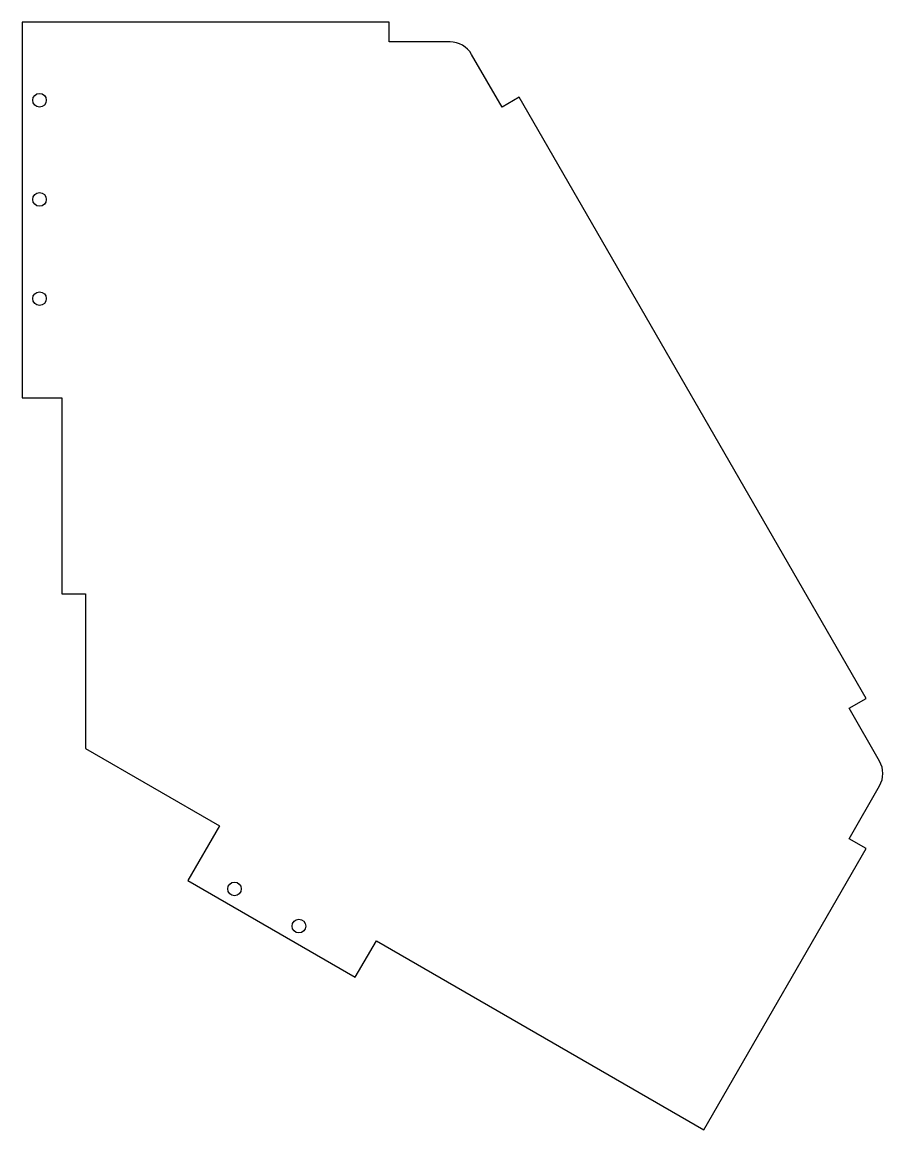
# Model space of a CAD drawing. Header units: millimetres. Extents: x -8 to 339, y -144 to 303.
import ezdxf

# ---------------------------------------------------------------- set-up
doc = ezdxf.new("R2010")
doc.units = ezdxf.units.MM

msp = doc.modelspace()

# ---------------------------------------------------------------- linework, layer by layer
msp.add_lwpolyline([(173.21, 290, 0.267949), (164.54, 295), (139.94, 295), (139.94, 303), (-8, 303), (-8, 151.5), (8, 151.5), (8, 72.5), (17.5, 72.5), (17.5, 10.1), (71.54, -21.09), (58.79, -43.18), (126.34, -82.18), (134.84, -67.46), (266.91, -143.71), (332.37, -30.31), (325.45, -26.31), (337.75, -5, 0.267949), (337.75, 5), (325.45, 26.31), (332.37, 30.31), (192.44, 272.69), (185.51, 268.69)], format="xyb", close=True)
for centre in [(-1, 271.5), (-1, 231.5), (-1, 191.5), (77.63, -46.55), (103.61, -61.55)]:
    msp.add_circle(centre, 2.75)

doc.saveas('drawing.dxf')
